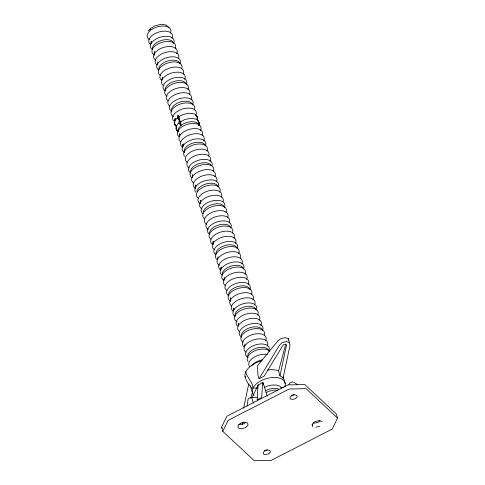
<?xml version="1.0" encoding="UTF-8"?>
<svg xmlns="http://www.w3.org/2000/svg" width="485" height="485" viewBox="0 0 485 485"><rect width="100%" height="100%" fill="white"/><g stroke="black" fill="none" stroke-linecap="round" stroke-linejoin="round"><path stroke-width="0.73" d="M257.608 401.053L257.208 399.767L258.032 385.248L262.743 382.422L263.252 384.187M151.217 42.668L151.32 41.352L150.902 43.941M154.236 54.896L154.497 51.604L154.078 54.193M162.329 78.558L162.433 77.242L162.014 79.837M176.492 126.3L174.485 123.76L175.133 118.267L174.964 120.444M176.528 128.992L176.613 130.229L178.08 131.423L176.073 128.889L176.297 125.985L178.916 123.032L179.341 120.444L177.328 117.903L177.752 115.315L180.923 125.573L180.79 121.638L179.68 120.383M178.05 131.811L178.304 128.525L181.275 125.178A10.955 6.062 -17.2 0 1 198.795 124.815L198.765 125.203L198.371 123.917M179.789 134.969L179.893 133.654L179.474 136.243M182.809 147.197L183.069 143.906L182.651 146.5M192.436 176.649L192.593 174.673L192.175 177.267M197.371 120.383L197.601 117.485L195.995 115.454M198.959 125.512L199.189 122.614L197.183 120.074L197.601 117.485M195.51 188.222L195.77 184.93L195.346 187.519M200.275 203.603L200.529 200.317L200.111 202.906M212.97 244.628L213.23 241.336L212.806 243.931M221.008 268.951L221.166 266.98L220.748 269.569M230.43 301.033L230.69 297.748L230.272 300.336M233.709 309.976L233.867 307.999L233.443 310.594M238.474 325.356L238.626 323.386L238.208 325.975M247.101 406.175L248.187 398.543L251.594 397.391L257.547 397.27M157.249 64.45L157.673 61.862M174.485 123.76L174.8 121.82M176.073 128.889L176.279 127.591M199.189 122.614L198.765 125.203L198.644 121.268L197.522 120.013M217.571 259.311L217.989 256.723M223.918 279.821L224.343 277.232M244.555 346.484L244.973 343.895M243.615 408.091L248.75 383.932M279.966 375.875L286.447 345.356L286.302 344.459L285.192 344.108L283.773 344.514L282.876 345.435L264.143 376.202L259.069 378.749L257.947 375.123L257.396 365.854L277.881 340.894L280.73 338.639L285.047 337.645L288.302 338.481L290.018 345.284L283.022 378.251L282.561 377.372L279.966 375.875L278.59 370.934L285.701 344.283M242.348 424.557L242.936 422.393M250.593 398.191L252.546 392.341M262.743 382.422L261.651 397.494L257.208 399.767M221.512 427.267L226.877 416.227L287.926 384.914L304.756 384.563L336.293 413.947L337.56 418.052L332.195 429.086L271.151 460.398L254.322 460.75L222.785 431.365L221.512 427.267L222.621 428.297M222.785 431.365L228.15 420.331L289.193 389.018L306.029 388.667L337.56 418.052M252.061 397.658L258.281 384.775M288.914 384.557L290.182 382.786L292.364 381.804L293.971 382.313L297.699 384.793M259.069 378.749L279.305 345.508L281.997 342.743L286.253 341.531L289.575 342.586M148.149 31.095L151.114 27.748M174.709 120.856L177.328 117.903M149.616 30.034L150.696 29.051M151.775 28.075L153.933 26.117L161.487 24.25L166.112 25.032L168.641 27.384M245.701 422.229L244.131 423.654L240.081 424.696L238.838 424.339M320.124 420.677L318.548 422.102L314.498 423.144L313.255 422.787M179.432 119.601L179.201 116.509L183.506 114.308L189.653 113.193L194.837 114.072L197.055 116.139L197.28 119.231M180.79 121.638L185.094 119.431L191.242 118.322L196.425 119.201L198.644 121.268M291.891 395.172L294.037 394.614M315.771 427.249L319.821 426.2M264.349 450.535L267.211 449.801M267.126 370.17L271.491 369.552L277.256 370.225L278.59 370.934M257.48 388.018L252.976 388.115C252.752 381.616 246.865 377.851 245.81 371.746M280.76 387.539L283.761 387.473M322.101 421.513L318.997 420.616L314.947 421.659L312.322 424.036L312.667 426.351L312.031 424.302M174.939 123.869L175.024 125.106L176.358 126.343M176.613 130.229L178.389 131.89M195.934 114.884L197.055 116.139M175.024 125.106L176.152 126.355M178.092 115.26L179.201 116.509M178.916 123.032L180.923 125.573M249.308 384.678L250.515 386.739M248.496 384.247L246.101 379.791L244.992 376.202M251.321 387.515L251.624 388.127M283.252 377.118L285.241 383.526M263.125 382.738L267.29 396.19M250.266 385.636L252.248 392.044M251.594 397.391L253.376 403.132M288.302 338.481L288.496 339.943M254.037 395.33A17.078 9.451 -17.2 0 1 266.823 378.5A17.078 9.451 -17.2 0 1 284.804 386.794M245.355 377.542A19.333 10.7 -17.2 0 1 262.088 360.707M150.605 44.426A12.27 6.79 -17.2 0 1 159.116 31.943A12.27 6.79 -17.2 0 1 171.975 38.339M149.616 39.679A12.27 6.79 -17.2 0 1 157.019 26.972A12.27 6.79 -17.2 0 1 170.387 33.21M152.472 49.173A10.955 6.062 -17.2 0 1 161.293 40.455A10.955 6.062 -17.2 0 1 173.4 42.771M152.193 49.555A12.27 6.79 -17.2 0 1 160.705 37.072A12.27 6.79 -17.2 0 1 173.563 43.468M173.891 120.917A12.27 6.79 -17.2 0 1 183.457 108.719A12.27 6.79 -17.2 0 1 195.788 115.26M173.424 116.594A12.27 6.79 -17.2 0 1 180.826 103.887A12.27 6.79 -17.2 0 1 194.2 110.131M171.702 111.301A10.955 6.062 -17.2 0 1 179.808 102.165A10.955 6.062 -17.2 0 1 192.448 104.305M201.996 208.896A12.27 6.79 -17.2 0 1 208.805 196.389A12.27 6.79 -17.2 0 1 223.082 201.675M200.408 203.773A12.27 6.79 -17.2 0 1 207.81 191.066A12.27 6.79 -17.2 0 1 221.184 197.304M203.257 211.939A10.955 6.062 -17.2 0 1 213.212 204.24A10.955 6.062 -17.2 0 1 224.197 206.865M202.991 213.649A12.27 6.79 -17.2 0 1 211.502 201.166A12.27 6.79 -17.2 0 1 224.361 207.562M198.226 198.262A12.27 6.79 -17.2 0 1 206.737 185.785A12.27 6.79 -17.2 0 1 219.596 192.175M196.904 191.423A10.955 6.062 -17.2 0 1 206.865 183.73A10.955 6.062 -17.2 0 1 217.844 186.349M245.846 352.104A12.27 6.79 -17.2 0 1 254.358 339.621A12.27 6.79 -17.2 0 1 267.217 346.017M244.258 346.975A12.27 6.79 -17.2 0 1 252.776 334.492A12.27 6.79 -17.2 0 1 265.628 340.888M247.896 357.439A10.955 6.062 -17.2 0 1 256.001 348.303A10.955 6.062 -17.2 0 1 268.642 350.443M248.029 357.609A12.27 6.79 -17.2 0 1 255.431 344.902A12.27 6.79 -17.2 0 1 268.805 351.14M243.27 342.222A12.27 6.79 -17.2 0 1 250.072 329.715A12.27 6.79 -17.2 0 1 264.355 335.002M241.542 336.929A10.955 6.062 -17.2 0 1 241.524 334.317M241.803 333.644A10.955 6.062 -17.2 0 1 252.412 327.078A10.955 6.062 -17.2 0 1 262.294 329.933M220.451 270.054A12.27 6.79 -17.2 0 1 228.962 257.571A12.27 6.79 -17.2 0 1 241.821 263.967M219.456 265.307A12.27 6.79 -17.2 0 1 226.859 252.6A12.27 6.79 -17.2 0 1 240.233 258.838M222.318 274.801A10.955 6.062 -17.2 0 1 231.139 266.083A10.955 6.062 -17.2 0 1 243.246 268.399M222.039 275.183A12.27 6.79 -17.2 0 1 230.551 262.7A12.27 6.79 -17.2 0 1 243.409 269.096M217.274 259.796A12.27 6.79 -17.2 0 1 225.786 247.32A12.27 6.79 -17.2 0 1 238.644 253.71M215.97 254.285A10.955 6.062 -17.2 0 1 224.791 245.574A10.955 6.062 -17.2 0 1 236.892 247.883M226.798 290.563A12.27 6.79 -17.2 0 1 235.31 278.087A12.27 6.79 -17.2 0 1 248.168 284.477M225.81 285.817A12.27 6.79 -17.2 0 1 233.212 273.11A12.27 6.79 -17.2 0 1 246.58 279.354M228.847 295.905A10.955 6.062 -17.2 0 1 236.953 286.768A10.955 6.062 -17.2 0 1 249.593 288.908M228.387 295.692A12.27 6.79 -17.2 0 1 236.898 283.216A12.27 6.79 -17.2 0 1 249.757 289.606M224.222 280.688A12.27 6.79 -17.2 0 1 231.624 267.981A12.27 6.79 -17.2 0 1 244.992 274.225M195.649 188.386A12.27 6.79 -17.2 0 1 203.051 175.679A12.27 6.79 -17.2 0 1 216.419 181.923M193.466 182.881A12.27 6.79 -17.2 0 1 201.978 170.399A12.27 6.79 -17.2 0 1 214.837 176.795M195.667 192.23A12.27 6.79 -17.2 0 1 206.21 180.384A12.27 6.79 -17.2 0 1 218.007 187.046M191.878 177.752A12.27 6.79 -17.2 0 1 200.39 165.27A12.27 6.79 -17.2 0 1 213.248 171.666M190.75 172.836A10.955 6.062 -17.2 0 1 198.856 163.7A10.955 6.062 -17.2 0 1 211.496 165.84M265.471 390.758A10.955 6.062 -17.2 0 1 278.82 389.115M264.404 387.479A12.27 6.79 -17.2 0 1 281.536 387.964M169.653 105.96A12.27 6.79 -17.2 0 1 178.165 93.478A12.27 6.79 -17.2 0 1 191.023 99.874M168.065 100.831A12.27 6.79 -17.2 0 1 176.582 88.355A12.27 6.79 -17.2 0 1 189.435 94.745M171.835 111.465A12.27 6.79 -17.2 0 1 179.238 98.764A12.27 6.79 -17.2 0 1 192.612 105.002M167.076 96.085A12.27 6.79 -17.2 0 1 174.479 83.378A12.27 6.79 -17.2 0 1 187.847 89.616M165.349 90.792A10.955 6.062 -17.2 0 1 173.46 81.65A10.955 6.062 -17.2 0 1 186.101 83.79M233.146 311.079A12.27 6.79 -17.2 0 1 241.663 298.596A12.27 6.79 -17.2 0 1 254.516 304.992M231.563 305.95A12.27 6.79 -17.2 0 1 240.075 293.467A12.27 6.79 -17.2 0 1 252.934 299.863M235.195 316.42A10.955 6.062 -17.2 0 1 243.3 307.278A10.955 6.062 -17.2 0 1 255.941 309.418M234.734 316.208A12.27 6.79 -17.2 0 1 243.252 303.725A12.27 6.79 -17.2 0 1 256.104 310.121M230.569 301.203A12.27 6.79 -17.2 0 1 237.971 288.496A12.27 6.79 -17.2 0 1 251.345 294.734M156.958 64.935A12.27 6.79 -17.2 0 1 165.47 52.459A12.27 6.79 -17.2 0 1 178.322 58.849M155.964 60.188A12.27 6.79 -17.2 0 1 163.366 47.481A12.27 6.79 -17.2 0 1 176.74 53.726M158.825 69.682A10.955 6.062 -17.2 0 1 167.646 60.971A10.955 6.062 -17.2 0 1 179.747 63.28M158.54 70.064A12.27 6.79 -17.2 0 1 167.058 57.582A12.27 6.79 -17.2 0 1 179.911 63.978M154.375 55.06A12.27 6.79 -17.2 0 1 161.778 42.353A12.27 6.79 -17.2 0 1 175.152 48.597M214.097 249.545A12.27 6.79 -17.2 0 1 222.615 237.062A12.27 6.79 -17.2 0 1 235.467 243.458M213.109 244.792A12.27 6.79 -17.2 0 1 220.511 232.085A12.27 6.79 -17.2 0 1 233.885 238.329M215.686 254.673A12.27 6.79 -17.2 0 1 224.203 242.191A12.27 6.79 -17.2 0 1 237.056 248.587M210.927 239.287A12.27 6.79 -17.2 0 1 219.438 226.804A12.27 6.79 -17.2 0 1 232.297 233.2M209.55 233.127A10.955 6.062 -17.2 0 1 218.996 224.901A10.955 6.062 -17.2 0 1 230.545 227.374M182.354 146.985A12.27 6.79 -17.2 0 1 190.866 134.503A12.27 6.79 -17.2 0 1 203.724 140.899M180.766 141.856A12.27 6.79 -17.2 0 1 189.277 129.374A12.27 6.79 -17.2 0 1 202.136 135.77M184.397 152.326A10.955 6.062 -17.2 0 1 192.509 143.184A10.955 6.062 -17.2 0 1 205.149 145.324M184.536 152.49A12.27 6.79 -17.2 0 1 191.939 139.783A12.27 6.79 -17.2 0 1 205.313 146.027M179.177 136.728A12.27 6.79 -17.2 0 1 187.689 124.245A12.27 6.79 -17.2 0 1 200.547 130.641M251.557 365.902A12.27 6.79 -17.2 0 1 262.44 359.712M249.636 366.581A12.27 6.79 -17.2 0 1 253.218 357.712A12.27 6.79 -17.2 0 1 267.447 354.468M248.053 361.452A12.27 6.79 -17.2 0 1 254.079 351.182A12.27 6.79 -17.2 0 1 269.63 351.085M239.499 331.588A12.27 6.79 -17.2 0 1 248.011 319.106A12.27 6.79 -17.2 0 1 260.869 325.502M237.383 326.029A12.27 6.79 -17.2 0 1 246.95 313.837A12.27 6.79 -17.2 0 1 259.281 320.373M241.682 337.099A12.27 6.79 -17.2 0 1 249.084 324.392A12.27 6.79 -17.2 0 1 262.458 330.631M236.922 321.713A12.27 6.79 -17.2 0 1 244.319 309.006A12.27 6.79 -17.2 0 1 257.693 315.25M163.306 85.451A12.27 6.79 -17.2 0 1 171.817 72.968A12.27 6.79 -17.2 0 1 184.676 79.364M161.717 80.322A12.27 6.79 -17.2 0 1 170.229 67.839A12.27 6.79 -17.2 0 1 183.087 74.235M164.894 90.58A12.27 6.79 -17.2 0 1 173.406 78.097A12.27 6.79 -17.2 0 1 186.264 84.493M160.729 75.575A12.27 6.79 -17.2 0 1 168.125 62.868A12.27 6.79 -17.2 0 1 181.499 69.106M265.992 392.607A12.27 6.79 -17.2 0 1 277.796 390.231M189.302 167.877A12.27 6.79 -17.2 0 1 196.698 155.17A12.27 6.79 -17.2 0 1 210.072 161.408M187.113 162.366A12.27 6.79 -17.2 0 1 195.631 149.889A12.27 6.79 -17.2 0 1 208.483 156.279M190.884 173.006A12.27 6.79 -17.2 0 1 197.692 160.493A12.27 6.79 -17.2 0 1 211.969 165.779M184.555 156.334A12.27 6.79 -17.2 0 1 195.097 144.488A12.27 6.79 -17.2 0 1 206.895 151.156M208.35 229.411A12.27 6.79 -17.2 0 1 215.746 216.704A12.27 6.79 -17.2 0 1 229.12 222.942M206.762 224.282A12.27 6.79 -17.2 0 1 214.164 211.575A12.27 6.79 -17.2 0 1 227.532 217.82M209.338 234.158A12.27 6.79 -17.2 0 1 217.85 221.675A12.27 6.79 -17.2 0 1 230.708 228.071M204.573 218.777A12.27 6.79 -17.2 0 1 213.091 206.295A12.27 6.79 -17.2 0 1 225.943 212.691M240.53 423.211L237.905 425.587L238.244 427.903L241.354 428.801L245.398 427.752L248.023 425.375L247.683 423.065L244.573 422.168L240.53 423.211M291.867 395.511L290.018 397.191L290.254 398.822L292.449 399.458L295.304 398.718L297.159 397.039L296.917 395.408L294.722 394.778L291.867 395.511M265.04 450.698L263.191 452.372L263.428 454.008L265.622 454.639L268.478 453.899L270.327 452.226L270.09 450.589L267.896 449.959L265.04 450.698"/></g></svg>
